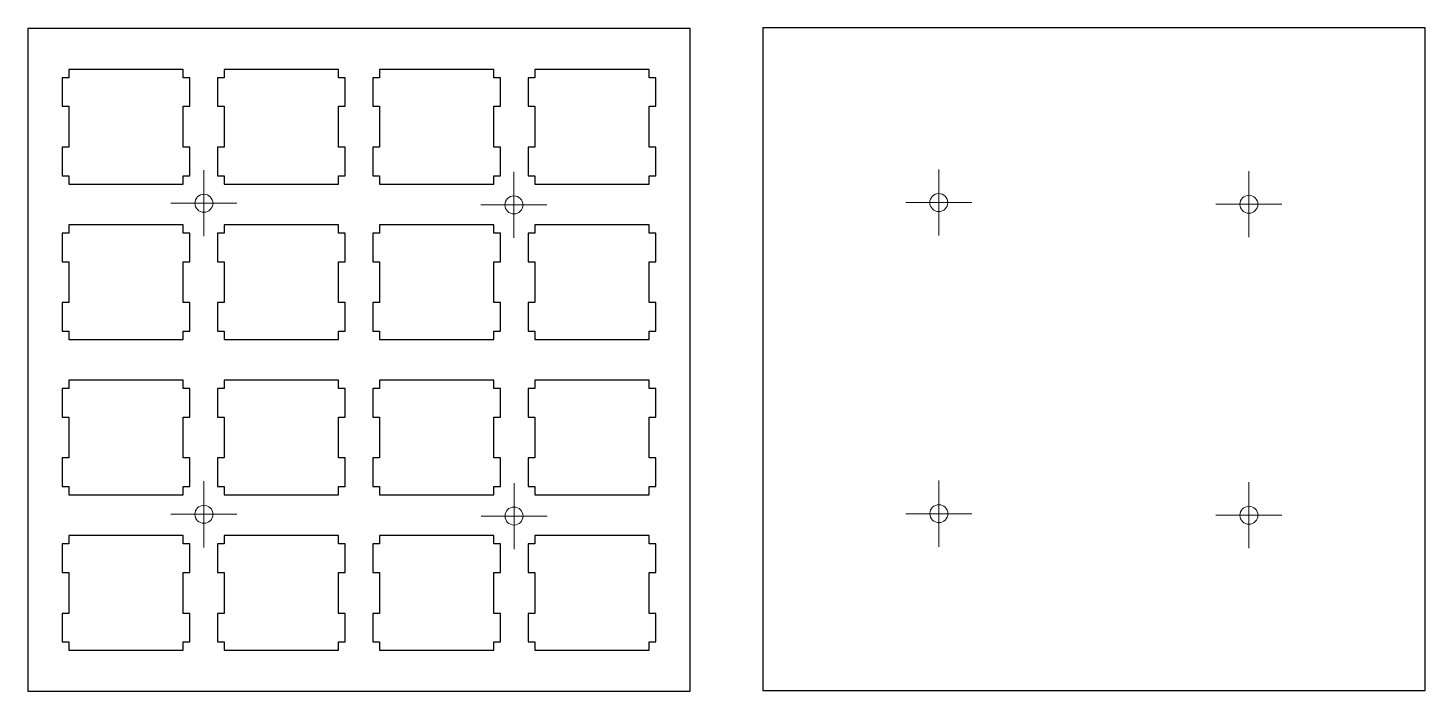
# Model space of a CAD drawing. Header units: millimetres. Extents: x 0 to 171, y 0 to 81.
import ezdxf

# ---------------------------------------------------------------- set-up
doc = ezdxf.new("R2010")
doc.units = ezdxf.units.MM
doc.header["$MEASUREMENT"] = 0
doc.layers.get('0').update_dxf_attribs({"linetype": 'CONTINUOUS'})
doc.layers.add('LAYER1', color=7, linetype='CONTINUOUS')

# ---------------------------------------------------------------- blocks, each defined once
blk = doc.blocks.new('SW_CENTERMARKSYMBOL_4')
at = {"color": 0, "linetype": 'Continuous', "lineweight": 0}
for p, q in [((0, 0.05), (0, 0.0795)), ((0, 0), (0, 0.05)), ((-0.05, 0), (-0.0795, 0)), ((0, 0), (-0.05, 0)), ((0, 0), (0, -0.05)), ((0, 0), (0.05, 0)), ((0.05, 0), (0.0795, 0)), ((0, -0.05), (0, -0.0795))]:
    blk.add_line(p, q, dxfattribs=at)

msp = doc.modelspace()

# ---------------------------------------------------------------- linework, layer by layer
at = {"color": 7, "linetype": 'Continuous', "lineweight": 15}
for centre in [(21.52, 59.65), (59.45, 59.44), (111.42, 59.73), (149.35, 59.52), (21.53, 21.61), (59.46, 21.4), (111.43, 21.69), (149.36, 21.49)]:
    msp.add_circle(centre, 1.1, dxfattribs=at)
at = {"layer": 'LAYER1'}
for points in [[(0, 0), (81, 0), (81, 81), (0, 81), (0, 0)], [(89.9, 0.08), (170.9, 0.08), (170.9, 81.08), (89.9, 81.08), (89.9, 0.08)], [(19, 63), (19.8, 63), (19.8, 66.5), (19, 66.5), (19, 71.5), (19.8, 71.5), (19.8, 75), (19, 75), (19, 76), (5, 76), (5, 75), (4.2, 75), (4.2, 71.5), (5, 71.5), (5, 66.5), (4.2, 66.5), (4.2, 63), (5, 63), (5, 62), (19, 62), (19, 63)], [(38, 63), (38.8, 63), (38.8, 66.5), (38, 66.5), (38, 71.5), (38.8, 71.5), (38.8, 75), (38, 75), (38, 76), (24, 76), (24, 75), (23.2, 75), (23.2, 71.5), (24, 71.5), (24, 66.5), (23.2, 66.5), (23.2, 63), (24, 63), (24, 62), (38, 62), (38, 63)], [(57, 63), (57.8, 63), (57.8, 66.5), (57, 66.5), (57, 71.5), (57.8, 71.5), (57.8, 75), (57, 75), (57, 76), (43, 76), (43, 75), (42.2, 75), (42.2, 71.5), (43, 71.5), (43, 66.5), (42.2, 66.5), (42.2, 63), (43, 63), (43, 62), (57, 62), (57, 63)], [(76, 63), (76.8, 63), (76.8, 66.5), (76, 66.5), (76, 71.5), (76.8, 71.5), (76.8, 75), (76, 75), (76, 76), (62, 76), (62, 75), (61.2, 75), (61.2, 71.5), (62, 71.5), (62, 66.5), (61.2, 66.5), (61.2, 63), (62, 63), (62, 62), (76, 62), (76, 63)], [(19, 44), (19.8, 44), (19.8, 47.5), (19, 47.5), (19, 52.5), (19.8, 52.5), (19.8, 56), (19, 56), (19, 57), (5, 57), (5, 56), (4.2, 56), (4.2, 52.5), (5, 52.5), (5, 47.5), (4.2, 47.5), (4.2, 44), (5, 44), (5, 43), (19, 43), (19, 44)], [(38, 44), (38.8, 44), (38.8, 47.5), (38, 47.5), (38, 52.5), (38.8, 52.5), (38.8, 56), (38, 56), (38, 57), (24, 57), (24, 56), (23.2, 56), (23.2, 52.5), (24, 52.5), (24, 47.5), (23.2, 47.5), (23.2, 44), (24, 44), (24, 43), (38, 43), (38, 44)], [(57, 44), (57.8, 44), (57.8, 47.5), (57, 47.5), (57, 52.5), (57.8, 52.5), (57.8, 56), (57, 56), (57, 57), (43, 57), (43, 56), (42.2, 56), (42.2, 52.5), (43, 52.5), (43, 47.5), (42.2, 47.5), (42.2, 44), (43, 44), (43, 43), (57, 43), (57, 44)], [(76, 44), (76.8, 44), (76.8, 47.5), (76, 47.5), (76, 52.5), (76.8, 52.5), (76.8, 56), (76, 56), (76, 57), (62, 57), (62, 56), (61.2, 56), (61.2, 52.5), (62, 52.5), (62, 47.5), (61.2, 47.5), (61.2, 44), (62, 44), (62, 43), (76, 43), (76, 44)], [(19, 25), (19.8, 25), (19.8, 28.5), (19, 28.5), (19, 33.5), (19.8, 33.5), (19.8, 37), (19, 37), (19, 38), (5, 38), (5, 37), (4.2, 37), (4.2, 33.5), (5, 33.5), (5, 28.5), (4.2, 28.5), (4.2, 25), (5, 25), (5, 24), (19, 24), (19, 25)], [(38, 25), (38.8, 25), (38.8, 28.5), (38, 28.5), (38, 33.5), (38.8, 33.5), (38.8, 37), (38, 37), (38, 38), (24, 38), (24, 37), (23.2, 37), (23.2, 33.5), (24, 33.5), (24, 28.5), (23.2, 28.5), (23.2, 25), (24, 25), (24, 24), (38, 24), (38, 25)], [(57, 25), (57.8, 25), (57.8, 28.5), (57, 28.5), (57, 33.5), (57.8, 33.5), (57.8, 37), (57, 37), (57, 38), (43, 38), (43, 37), (42.2, 37), (42.2, 33.5), (43, 33.5), (43, 28.5), (42.2, 28.5), (42.2, 25), (43, 25), (43, 24), (57, 24), (57, 25)], [(76, 25), (76.8, 25), (76.8, 28.5), (76, 28.5), (76, 33.5), (76.8, 33.5), (76.8, 37), (76, 37), (76, 38), (62, 38), (62, 37), (61.2, 37), (61.2, 33.5), (62, 33.5), (62, 28.5), (61.2, 28.5), (61.2, 25), (62, 25), (62, 24), (76, 24), (76, 25)], [(19, 6), (19.8, 6), (19.8, 9.5), (19, 9.5), (19, 14.5), (19.8, 14.5), (19.8, 18), (19, 18), (19, 19), (5, 19), (5, 18), (4.2, 18), (4.2, 14.5), (5, 14.5), (5, 9.5), (4.2, 9.5), (4.2, 6), (5, 6), (5, 5), (19, 5), (19, 6)], [(38, 6), (38.8, 6), (38.8, 9.5), (38, 9.5), (38, 14.5), (38.8, 14.5), (38.8, 18), (38, 18), (38, 19), (24, 19), (24, 18), (23.2, 18), (23.2, 14.5), (24, 14.5), (24, 9.5), (23.2, 9.5), (23.2, 6), (24, 6), (24, 5), (38, 5), (38, 6)], [(57, 6), (57.8, 6), (57.8, 9.5), (57, 9.5), (57, 14.5), (57.8, 14.5), (57.8, 18), (57, 18), (57, 19), (43, 19), (43, 18), (42.2, 18), (42.2, 14.5), (43, 14.5), (43, 9.5), (42.2, 9.5), (42.2, 6), (43, 6), (43, 5), (57, 5), (57, 6)], [(76, 6), (76.8, 6), (76.8, 9.5), (76, 9.5), (76, 14.5), (76.8, 14.5), (76.8, 18), (76, 18), (76, 19), (62, 19), (62, 18), (61.2, 18), (61.2, 14.5), (62, 14.5), (62, 9.5), (61.2, 9.5), (61.2, 6), (62, 6), (62, 5), (76, 5), (76, 6)]]:
    msp.add_lwpolyline(points, close=True, dxfattribs=at)

# ---------------------------------------------------------------- block references
at = {"color": 7, "linetype": 'Continuous', "lineweight": 0, "xscale": 50.8, "yscale": 50.8, "zscale": 50.8}
for p in [(21.52, 59.65), (59.45, 59.44), (111.42, 59.73), (149.35, 59.52), (21.53, 21.61), (111.43, 21.69), (59.46, 21.4), (149.36, 21.49)]:
    msp.add_blockref('SW_CENTERMARKSYMBOL_4', p, dxfattribs=at)

doc.saveas('drawing.dxf')
